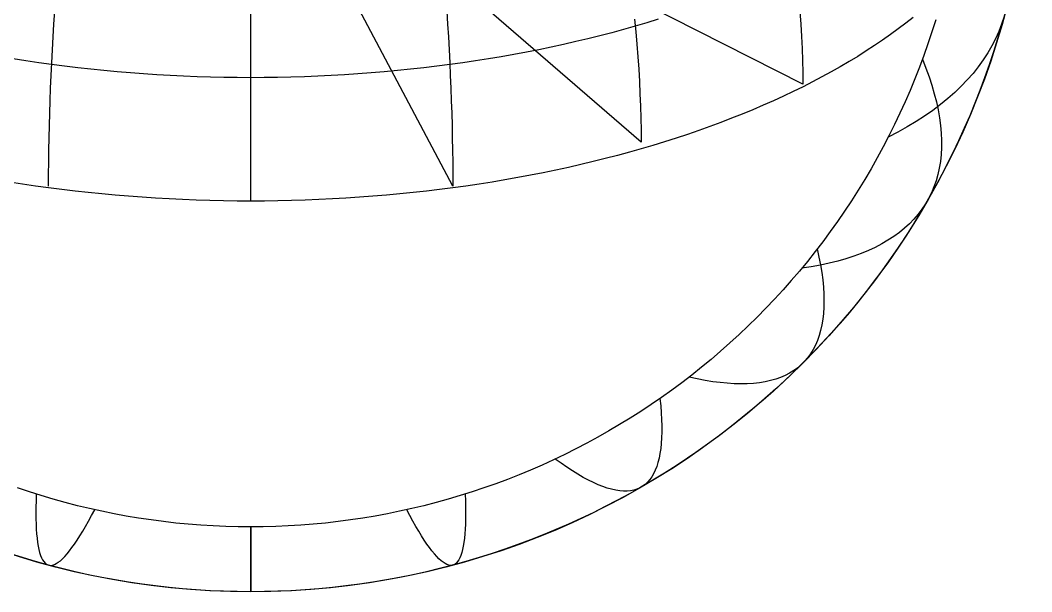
# Model space of a CAD drawing. Header units: millimetres. Extents: x -40 to 40, y -40 to 40.
# Drawn here: x -11.8 to 40, y -40 to -10.7 of the extents above; entities that cross this region are included whole.
import ezdxf

# ---------------------------------------------------------------- set-up
doc = ezdxf.new("R2010")
doc.units = ezdxf.units.MM
for name, color, linetype in [('CUT_OUTER', 1, 'Continuous'), ('ENGRAVE', 7, 'Continuous'), ('ENGRAVE_FINE', 8, 'Continuous')]:
    doc.layers.add(name, color=color, linetype=linetype)

msp = doc.modelspace()

# ---------------------------------------------------------------- linework, layer by layer
at = {"layer": 'CUT_OUTER'}
msp.add_circle((0, 0), 40, dxfattribs=at)
at = {"layer": 'ENGRAVE'}
for points in [[(38.637, -10.3528), (38.4505, -11.0255), (38.2522, -11.6949), (38.0423, -12.3607), (37.8207, -13.0227), (37.5877, -13.6808), (37.3432, -14.3347), (37.0874, -14.9843), (36.8202, -15.6292), (36.5418, -16.2695), (36.2523, -16.9047), (35.9518, -17.5348), (35.6403, -18.1596), (35.3179, -18.7789), (34.9848, -19.3924), (34.641, -20), (34.2867, -20.6015), (33.9219, -21.1968), (33.5468, -21.7856), (33.1615, -22.3677), (32.7661, -22.9431), (32.3607, -23.5114), (31.9454, -24.0726), (31.5204, -24.6265), (31.0858, -25.1728), (30.6418, -25.7115), (30.1884, -26.2424), (29.7258, -26.7652), (29.2541, -27.2799), (28.7736, -27.7863), (28.2843, -28.2843), (27.7863, -28.7736), (27.2799, -29.2541), (26.7652, -29.7258), (26.2424, -30.1884), (25.7115, -30.6418), (25.1728, -31.0858), (24.6265, -31.5204), (24.0726, -31.9454), (23.5114, -32.3607), (22.9431, -32.7661), (22.3677, -33.1615), (21.7856, -33.5468), (21.1968, -33.9219), (20.6015, -34.2867), (20, -34.641), (19.3924, -34.9848), (18.7789, -35.3179), (18.1596, -35.6403), (17.5348, -35.9518), (16.9047, -36.2523), (16.2695, -36.5418), (15.6292, -36.8202), (14.9843, -37.0874), (14.3347, -37.3432), (13.6808, -37.5877), (13.0227, -37.8207), (12.3607, -38.0423), (11.6949, -38.2522), (11.0255, -38.4505), (10.3528, -38.637), (9.6769, -38.8118), (8.998, -38.9748), (8.3165, -39.1259), (7.6324, -39.2651), (6.9459, -39.3923), (6.2574, -39.5075), (5.5669, -39.6107), (4.8748, -39.7018), (4.1811, -39.7809), (3.4862, -39.8478), (2.7903, -39.9026), (2.0934, -39.9452), (1.396, -39.9756), (0.6981, -39.9939), (0, -40), (-0.6981, -39.9939), (-1.396, -39.9756), (-2.0934, -39.9452), (-2.7903, -39.9026), (-3.4862, -39.8478), (-4.1811, -39.7809), (-4.8748, -39.7018), (-5.5669, -39.6107), (-6.2574, -39.5075), (-6.9459, -39.3923), (-7.6324, -39.2651), (-8.3165, -39.1259), (-8.998, -38.9748), (-9.6769, -38.8118), (-10.3528, -38.637), (-11.0255, -38.4505), (-11.6949, -38.2522), (-12.3607, -38.0423)], [(33.9219, -10.5984), (33.5468, -10.8928), (33.1615, -11.1839), (32.7661, -11.4715), (32.3607, -11.7557), (31.9454, -12.0363), (31.5204, -12.3132), (31.0858, -12.5864), (30.6418, -12.8558), (30.1884, -13.1212), (29.7258, -13.3826), (29.2541, -13.64), (28.7736, -13.8932), (28.2843, -14.1421), (27.7863, -14.3868), (27.2799, -14.6271), (26.7652, -14.8629), (26.2424, -15.0942), (25.7115, -15.3209), (25.1728, -15.5429), (24.6265, -15.7602), (24.0726, -15.9727), (23.5114, -16.1803), (22.9431, -16.383), (22.3677, -16.5808), (21.7856, -16.7734), (21.1968, -16.961), (20.6015, -17.1433), (20, -17.3205), (19.3924, -17.4924), (18.7789, -17.659), (18.1596, -17.8201), (17.5348, -17.9759), (16.9047, -18.1262), (16.2695, -18.2709), (15.6292, -18.4101), (14.9843, -18.5437), (14.3347, -18.6716), (13.6808, -18.7939), (13.0227, -18.9104), (12.3607, -19.0211), (11.6949, -19.1261), (11.0255, -19.2252), (10.3528, -19.3185), (9.6769, -19.4059), (8.998, -19.4874), (8.3165, -19.563), (7.6324, -19.6325), (6.9459, -19.6962), (6.2574, -19.7538), (5.5669, -19.8054), (4.8748, -19.8509), (4.1811, -19.8904), (3.4862, -19.9239), (2.7903, -19.9513), (2.0934, -19.9726), (1.396, -19.9878), (0.6981, -19.997), (0, -20), (-0.6981, -19.997), (-1.396, -19.9878), (-2.0934, -19.9726), (-2.7903, -19.9513), (-3.4862, -19.9239), (-4.1811, -19.8904), (-4.8748, -19.8509), (-5.5669, -19.8054), (-6.2574, -19.7538), (-6.9459, -19.6962), (-7.6324, -19.6325), (-8.3165, -19.563), (-8.998, -19.4874), (-9.6769, -19.4059), (-10.3528, -19.3185), (-11.0255, -19.2252), (-11.6949, -19.1261), (-12.3607, -19.0211)]]:
    msp.add_lwpolyline(points, dxfattribs=at)
at = {"layer": 'ENGRAVE_FINE'}
for points in [[(10.0388, -10.2657), (10.0814, -10.9328), (10.121, -11.5965), (10.1574, -12.2567), (10.1908, -12.9132), (10.2211, -13.5658), (10.2483, -14.2142), (10.2723, -14.8583), (10.2932, -15.4978), (10.311, -16.1327), (10.3257, -16.7626), (10.3371, -17.3874), (10.3455, -18.0069), (10.3507, -18.621), (10.3527, -19.2293), (-10.3516, 19.8318)], [(19.6609, -10.6754), (19.722, -11.3235), (19.7769, -11.9682), (19.8259, -12.6092), (19.8689, -13.2464), (19.9057, -13.8795), (19.9366, -14.5085), (19.9613, -15.133), (19.98, -15.7528), (19.9925, -16.3679), (19.999, -16.978), (-19.9994, 17.583)], [(26.1861, 0), (26.3687, -0.653), (26.5433, -1.3058), (26.7098, -1.9582), (26.8681, -2.61), (27.0182, -3.2611), (27.1602, -3.9111), (27.2938, -4.5599), (27.4191, -5.2074), (27.5361, -5.8532), (27.6447, -6.4973), (27.7449, -7.1394), (27.8366, -7.7793), (27.9198, -8.4169), (27.9946, -9.0519), (28.0608, -9.6841), (28.1184, -10.3134), (28.1675, -10.9395), (28.208, -11.5624), (28.24, -12.1816), (28.2633, -12.7972), (28.278, -13.4089), (28.2841, -14.0165), (-28.2816, 14.6198)], [(-10.3527, -19.2293), (-10.3507, -18.621), (-10.3455, -18.0069), (-10.3371, -17.3874), (-10.3257, -16.7626), (-10.311, -16.1327), (-10.2932, -15.4978), (-10.2723, -14.8583), (-10.2483, -14.2142), (-10.2211, -13.5658), (-10.1908, -12.9132), (-10.1574, -12.2567), (-10.121, -11.5965), (-10.0814, -10.9328), (-10.0388, -10.2657)], [(0, -20), (0, -19.3924), (0, -18.7789), (0, -18.1596), (0, -17.5348), (0, -16.9047), (0, -16.2695), (0, -15.6292), (0, -14.9843), (0, -14.3347), (0, -13.6808), (0, -13.0227), (0, -12.3607), (0, -11.6949), (0, -11.0255), (0, -10.3528)], [(20.8747, -10.6879), (20.2885, -10.8676), (19.6962, -11.042), (19.0978, -11.2113), (18.4936, -11.3753), (17.8837, -11.5341), (17.2685, -11.6874), (16.6479, -11.8354), (16.0223, -11.978), (15.3918, -12.1151), (14.7566, -12.2466), (14.1169, -12.3726), (13.473, -12.493), (12.8249, -12.6077), (12.1729, -12.7168), (11.5172, -12.8202), (10.858, -12.9178), (10.1955, -13.0097), (9.5299, -13.0957), (8.8613, -13.176), (8.1901, -13.2504), (7.5164, -13.3189), (6.8404, -13.3816), (6.1623, -13.4383), (5.4823, -13.4891), (4.8007, -13.534), (4.1176, -13.5729), (3.4333, -13.6059), (2.7479, -13.6328), (2.0616, -13.6538), (1.3748, -13.6688), (0.6875, -13.6778), (0, -13.6808), (-0.6875, -13.6778), (-1.3748, -13.6688), (-2.0616, -13.6538), (-2.7479, -13.6328), (-3.4333, -13.6059), (-4.1176, -13.5729), (-4.8007, -13.534), (-5.4823, -13.4891), (-6.1623, -13.4383), (-6.8404, -13.3816), (-7.5164, -13.3189), (-8.1901, -13.2504), (-8.8613, -13.176), (-9.5299, -13.0957), (-10.1955, -13.0097), (-10.858, -12.9178), (-11.5172, -12.8202), (-12.1729, -12.7168)], [(35.0796, -10.7249), (34.887, -11.3355), (34.6839, -11.9426), (34.4702, -12.5461), (34.246, -13.1458), (34.0113, -13.7415), (33.7663, -14.333), (33.511, -14.9201), (33.2455, -15.5027), (32.9699, -16.0805), (32.6843, -16.6535), (32.3886, -17.2213), (32.0832, -17.784), (31.7679, -18.3412), (31.443, -18.8928), (31.1084, -19.4387), (30.7645, -19.9787), (30.4111, -20.5125), (30.0485, -21.0402), (29.6767, -21.5614), (29.2959, -22.076), (28.9061, -22.5839), (28.5076, -23.085), (28.1004, -23.579), (27.6846, -24.0658), (27.2603, -24.5453), (26.8278, -25.0173), (26.3871, -25.4817), (25.9384, -25.9384), (25.4817, -26.3871), (25.0173, -26.8278), (24.5453, -27.2603), (24.0658, -27.6846), (23.579, -28.1004), (23.085, -28.5076), (22.5839, -28.9061), (22.076, -29.2959), (21.5614, -29.6767), (21.0402, -30.0485), (20.5125, -30.4111), (19.9787, -30.7645), (19.4387, -31.1084), (18.8928, -31.443), (18.3412, -31.7679), (17.784, -32.0832), (17.2213, -32.3886), (16.6535, -32.6843), (16.0805, -32.9699), (15.5027, -33.2455), (14.9201, -33.511), (14.333, -33.7663), (13.7415, -34.0113), (13.1458, -34.246), (12.5461, -34.4702), (11.9426, -34.6839), (11.3355, -34.887), (10.7249, -35.0796), (10.111, -35.2614), (9.4941, -35.4325), (8.8743, -35.5928), (8.2517, -35.7422), (7.6267, -35.8808), (6.9993, -36.0084), (6.3698, -36.1251), (5.7384, -36.2308), (5.1052, -36.3254), (4.4705, -36.409), (3.8344, -36.4815), (3.1971, -36.5428), (2.5588, -36.593), (1.9198, -36.6321), (1.2802, -36.6601), (0.6402, -36.6768), (0, -36.6824), (-0.6402, -36.6768), (-1.2802, -36.6601), (-1.9198, -36.6321), (-2.5588, -36.593), (-3.1971, -36.5428), (-3.8344, -36.4815), (-4.4705, -36.409), (-5.1052, -36.3254), (-5.7384, -36.2308), (-6.3698, -36.1251), (-6.9993, -36.0084), (-7.6267, -35.8808), (-8.2517, -35.7422), (-8.8743, -35.5928), (-9.4941, -35.4325), (-10.111, -35.2614), (-10.7249, -35.0796), (-11.3355, -34.887), (-11.9426, -34.6839)], [(35.0796, -10.7249), (34.887, -11.3355), (34.6839, -11.9426), (34.4702, -12.5461), (34.246, -13.1458), (34.0113, -13.7415), (33.7663, -14.333), (33.511, -14.9201), (33.2455, -15.5027), (32.9699, -16.0805), (32.6843, -16.6535), (32.3886, -17.2213), (32.0832, -17.784), (31.7679, -18.3412), (31.443, -18.8928), (31.1084, -19.4387), (30.7645, -19.9787), (30.4111, -20.5125), (30.0485, -21.0402), (29.6767, -21.5614), (29.2959, -22.076), (28.9061, -22.5839), (28.5076, -23.085), (28.1004, -23.579), (27.6846, -24.0658), (27.2603, -24.5453), (26.8278, -25.0173), (26.3871, -25.4817), (25.9384, -25.9384), (25.4817, -26.3871), (25.0173, -26.8278), (24.5453, -27.2603), (24.0658, -27.6846), (23.579, -28.1004), (23.085, -28.5076), (22.5839, -28.9061), (22.076, -29.2959), (21.5614, -29.6767), (21.0402, -30.0485), (20.5125, -30.4111), (19.9787, -30.7645), (19.4387, -31.1084), (18.8928, -31.443), (18.3412, -31.7679), (17.784, -32.0832), (17.2213, -32.3886), (16.6535, -32.6843), (16.0805, -32.9699), (15.5027, -33.2455), (14.9201, -33.511), (14.333, -33.7663), (13.7415, -34.0113), (13.1458, -34.246), (12.5461, -34.4702), (11.9426, -34.6839), (11.3355, -34.887), (10.7249, -35.0796), (10.111, -35.2614), (9.4941, -35.4325), (8.8743, -35.5928), (8.2517, -35.7422), (7.6267, -35.8808), (6.9993, -36.0084), (6.3698, -36.1251), (5.7384, -36.2308), (5.1052, -36.3254), (4.4705, -36.409), (3.8344, -36.4815), (3.1971, -36.5428), (2.5588, -36.593), (1.9198, -36.6321), (1.2802, -36.6601), (0.6402, -36.6768), (0, -36.6824), (-0.6402, -36.6768), (-1.2802, -36.6601), (-1.9198, -36.6321), (-2.5588, -36.593), (-3.1971, -36.5428), (-3.8344, -36.4815), (-4.4705, -36.409), (-5.1052, -36.3254), (-5.7384, -36.2308), (-6.3698, -36.1251), (-6.9993, -36.0084), (-7.6267, -35.8808), (-8.2517, -35.7422), (-8.8743, -35.5928), (-9.4941, -35.4325), (-10.111, -35.2614), (-10.7249, -35.0796), (-11.3355, -34.887), (-11.9426, -34.6839)], [(38.582, -10.5476), (38.4562, -10.9328), (38.3094, -11.3122), (38.1417, -11.6856), (37.9531, -12.0528), (37.7437, -12.4137), (37.5134, -12.768), (37.2624, -13.1158), (36.9908, -13.4568), (36.6984, -13.7908), (36.3856, -14.1178), (36.0521, -14.4375), (35.6982, -14.75), (35.3239, -15.0549), (34.9291, -15.3522), (34.514, -15.6417), (34.0786, -15.9233), (33.6228, -16.1969), (33.1468, -16.4624), (32.6505, -16.7195)], [(34.4024, -12.7308), (34.5814, -13.1853), (34.7422, -13.6314), (34.8849, -14.0692), (35.0096, -14.4986), (35.1161, -14.9194), (35.2046, -15.3317), (35.275, -15.7352), (35.3274, -16.1299), (35.3618, -16.5156), (35.3781, -16.8923), (35.3765, -17.2599), (35.3569, -17.6183), (35.3194, -17.9673), (35.2639, -18.3068), (35.1907, -18.6367), (35.0996, -18.9569), (34.9907, -19.2674), (34.8641, -19.568), (34.7198, -19.8585), (34.5579, -20.139), (34.3784, -20.4092), (34.1814, -20.6691), (33.967, -20.9186), (33.7352, -21.1577), (33.4861, -21.3861), (33.2198, -21.6038), (32.9363, -21.8108), (32.6358, -22.007), (32.3183, -22.1922), (31.9838, -22.3664), (31.6326, -22.5295), (31.2646, -22.6815), (30.8799, -22.8222), (30.4787, -22.9517), (30.0609, -23.0699), (29.6268, -23.1766), (29.1763, -23.2719), (28.7095, -23.3557), (28.2264, -23.4279)], [(29.012, -22.4477), (29.103, -22.8634), (29.1802, -23.267), (29.2435, -23.6584), (29.2929, -24.0375), (29.3285, -24.4044), (29.3501, -24.7588), (29.3578, -25.1007), (29.3516, -25.43), (29.3314, -25.7466), (29.2974, -26.0505), (29.2494, -26.3414), (29.1876, -26.6195), (29.1119, -26.8845), (29.0224, -27.1364), (28.919, -27.3751), (28.8019, -27.6006), (28.6711, -27.8127), (28.5266, -28.0114), (28.3684, -28.1967), (28.1967, -28.3684), (28.0114, -28.5266), (27.8127, -28.6711), (27.6006, -28.8019), (27.3751, -28.919), (27.1364, -29.0224), (26.8845, -29.1119), (26.6195, -29.1876), (26.3414, -29.2494), (26.0505, -29.2974), (25.7466, -29.3314), (25.43, -29.3516), (25.1007, -29.3578), (24.7588, -29.3501), (24.4044, -29.3285), (24.0375, -29.2929), (23.6584, -29.2435), (23.267, -29.1802), (22.8634, -29.103), (22.4477, -29.012)], [(20.9595, -30.1048), (20.9969, -30.4771), (21.025, -30.8348), (21.0438, -31.1779), (21.0533, -31.5062), (21.0534, -31.8196), (21.0442, -32.118), (21.0255, -32.4014), (20.9975, -32.6696), (20.96, -32.9226), (20.9131, -33.1603), (20.8567, -33.3826), (20.791, -33.5894), (20.7159, -33.7806), (20.6314, -33.9563), (20.5375, -34.1163), (20.4343, -34.2605), (20.3218, -34.389), (20.2, -34.5017), (20.069, -34.5986), (19.9287, -34.6795), (19.7794, -34.7446), (19.6209, -34.7937), (19.4534, -34.8269), (19.2768, -34.8441), (19.0913, -34.8454), (18.897, -34.8308), (18.6938, -34.8002), (18.4818, -34.7538), (18.2611, -34.6914), (18.0318, -34.6132), (17.794, -34.5192), (17.5477, -34.4093), (17.2929, -34.2838), (17.0298, -34.1426), (16.7585, -33.9858), (16.4789, -33.8134), (16.1912, -33.6256), (15.8955, -33.4224), (15.5918, -33.2039)], [(-10.9837, -34.9994), (-10.9948, -35.3389), (-11.0013, -35.6624), (-11.0032, -35.9699), (-11.0004, -36.2612), (-10.9929, -36.5361), (-10.9807, -36.7947), (-10.9637, -37.0367), (-10.942, -37.2622), (-10.9156, -37.4709), (-10.8844, -37.6629), (-10.8485, -37.8379), (-10.8079, -37.9961), (-10.7625, -38.1372), (-10.7124, -38.2613), (-10.6575, -38.3683), (-10.598, -38.4581), (-10.5338, -38.5308), (-10.4648, -38.5862), (-10.3913, -38.6244), (-10.3131, -38.6454), (-10.2303, -38.6491), (-10.1429, -38.6355), (-10.0509, -38.6047), (-9.9544, -38.5567), (-9.8535, -38.4915), (-9.748, -38.4091), (-9.6381, -38.3095), (-9.5239, -38.1929), (-9.4052, -38.0592), (-9.2823, -37.9086), (-9.155, -37.741), (-9.0235, -37.5566), (-8.8878, -37.3555), (-8.748, -37.1377), (-8.604, -36.9033), (-8.4559, -36.6524), (-8.3038, -36.3852), (-8.1476, -36.1018), (-7.9875, -35.8022)], [(10.9837, -34.9994), (10.9948, -35.3389), (11.0013, -35.6624), (11.0032, -35.9699), (11.0004, -36.2612), (10.9929, -36.5361), (10.9807, -36.7947), (10.9637, -37.0367), (10.942, -37.2622), (10.9156, -37.4709), (10.8844, -37.6629), (10.8485, -37.8379), (10.8079, -37.9961), (10.7625, -38.1372), (10.7124, -38.2613), (10.6575, -38.3683), (10.598, -38.4581), (10.5338, -38.5308), (10.4648, -38.5862), (10.3913, -38.6244), (10.3131, -38.6454), (10.2303, -38.6491), (10.1429, -38.6355), (10.0509, -38.6047), (9.9544, -38.5567), (9.8535, -38.4915), (9.748, -38.4091), (9.6381, -38.3095), (9.5239, -38.1929), (9.4052, -38.0592), (9.2823, -37.9086), (9.155, -37.741), (9.0235, -37.5566), (8.8878, -37.3555), (8.748, -37.1377), (8.604, -36.9033), (8.4559, -36.6524), (8.3038, -36.3852), (8.1476, -36.1018), (7.9875, -35.8022)], [(0, -36.6824), (0, -37.0097), (0, -37.3207), (0, -37.6152), (0, -37.893), (0, -38.1541), (0, -38.3982), (0, -38.6254), (0, -38.8355), (0, -39.0285), (0, -39.2041), (0, -39.3624), (0, -39.5033), (0, -39.6267), (0, -39.7326), (0, -39.821), (0, -39.8917), (0, -39.9447), (0, -39.9801), (0, -39.9978), (0, -39.9978), (0, -39.9801), (0, -39.9447), (0, -39.8917), (0, -39.821), (0, -39.7326), (0, -39.6267), (0, -39.5033), (0, -39.3624), (0, -39.2041), (0, -39.0285), (0, -38.8355), (0, -38.6254), (0, -38.3982), (0, -38.1541), (0, -37.893), (0, -37.6152), (0, -37.3207), (0, -37.0097), (0, -36.6824)]]:
    msp.add_lwpolyline(points, dxfattribs=at)

doc.saveas('drawing.dxf')
